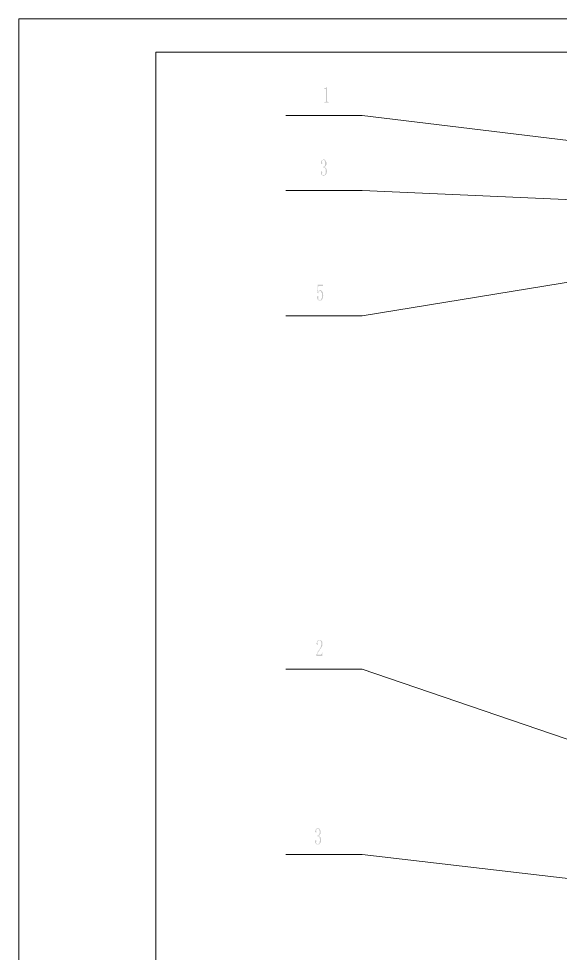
# Model space of a CAD drawing. Header units: millimetres. Extents: x 0 to 275, y 0 to 194.
# Drawn here: x 0 to 75, y 64.9 to 194.4 of the extents above; entities that cross this region are included whole.
import ezdxf

# ---------------------------------------------------------------- set-up
doc = ezdxf.new("R2010")
doc.units = ezdxf.units.MM

msp = doc.modelspace()

# ---------------------------------------------------------------- hatches: boundary and pattern name
h = msp.add_hatch(color=0)
h.dxf.hatch_style = 2
h.paths.add_polyline_path([(42.672, 184.954333), (42.672, 182.985833), (42.672, 182.922333), (42.7355, 182.922333), (42.7355, 182.858833), (42.799, 182.795333), (42.8625, 182.795333), (42.926, 182.795333), (42.926, 182.731833), (42.291, 182.731833), (42.291, 182.795333), (42.418, 182.795333), (42.4815, 182.795333), (42.4815, 182.858833), (42.545, 182.858833), (42.545, 182.922333), (42.545, 182.985833), (42.545, 184.573333), (42.545, 184.636833), (42.4815, 184.636833), (42.291, 184.636833), (42.291, 184.763833), (42.418, 184.763833), (42.4815, 184.763833), (42.545, 184.763833), (42.6085, 184.827333), (42.6085, 184.890833), (42.672, 184.890833)])
h = msp.add_hatch(color=0)
h.dxf.hatch_style = 2
h.paths.add_polyline_path([(42.672, 173.206833), (42.672, 173.143333), (42.672, 173.079833), (42.6085, 173.016333), (42.6085, 172.952833), (42.6085, 172.889333), (42.545, 172.825833), (42.545, 172.762333), (42.4815, 172.762333), (42.4815, 172.698833), (42.418, 172.698833), (42.418, 172.635333), (42.3545, 172.635333), (42.291, 172.635333), (42.2275, 172.571833), (42.164, 172.571833), (42.1005, 172.635333), (42.037, 172.635333), (41.9735, 172.698833), (41.91, 172.698833), (41.91, 172.762333), (41.91, 172.825833), (41.8465, 172.825833), (41.8465, 172.889333), (41.8465, 172.952833), (41.8465, 173.016333), (41.8465, 173.079833), (41.8465, 173.143333), (41.8465, 173.206833), (41.91, 173.206833), (41.9735, 173.206833), (41.9735, 173.143333), (42.037, 173.079833), (42.037, 173.016333), (41.9735, 173.016333), (41.9735, 172.952833), (41.9735, 172.889333), (41.9735, 172.825833), (41.9735, 172.762333), (42.037, 172.762333), (42.037, 172.698833), (42.1005, 172.698833), (42.164, 172.698833), (42.2275, 172.698833), (42.291, 172.698833), (42.3545, 172.698833), (42.3545, 172.762333), (42.418, 172.762333), (42.418, 172.825833), (42.418, 172.889333), (42.4815, 172.889333), (42.4815, 172.952833), (42.4815, 173.016333), (42.4815, 173.079833), (42.4815, 173.143333), (42.4815, 173.206833), (42.4815, 173.270333), (42.4815, 173.333833), (42.4815, 173.397333), (42.4815, 173.460833), (42.4815, 173.524333), (42.4815, 173.587833), (42.418, 173.587833), (42.418, 173.651333), (42.3545, 173.651333), (42.3545, 173.714833), (42.291, 173.714833), (42.2275, 173.714833), (42.2275, 173.778333), (42.164, 173.778333), (42.1005, 173.778333), (42.1005, 173.841833), (42.164, 173.841833), (42.2275, 173.841833), (42.291, 173.905333), (42.3545, 173.905333), (42.3545, 173.968833), (42.418, 174.032333), (42.418, 174.095833), (42.418, 174.159333), (42.418, 174.222833), (42.418, 174.286333), (42.418, 174.349833), (42.418, 174.413333), (42.418, 174.476833), (42.418, 174.540333), (42.418, 174.603833), (42.3545, 174.603833), (42.3545, 174.667333), (42.3545, 174.730833), (42.291, 174.730833), (42.2275, 174.794333), (42.164, 174.794333), (42.1005, 174.794333), (42.1005, 174.730833), (42.037, 174.730833), (42.037, 174.667333), (41.9735, 174.667333), (41.9735, 174.603833), (41.9735, 174.540333), (41.9735, 174.476833), (41.9735, 174.413333), (42.037, 174.413333), (42.037, 174.349833), (42.037, 174.286333), (41.9735, 174.286333), (41.9735, 174.222833), (41.91, 174.222833), (41.91, 174.286333), (41.8465, 174.286333), (41.8465, 174.349833), (41.8465, 174.413333), (41.8465, 174.476833), (41.8465, 174.540333), (41.8465, 174.603833), (41.91, 174.603833), (41.91, 174.667333), (41.9735, 174.730833), (41.9735, 174.794333), (42.037, 174.794333), (42.1005, 174.794333), (42.1005, 174.857833), (42.164, 174.857833), (42.2275, 174.857833), (42.291, 174.857833), (42.3545, 174.857833), (42.3545, 174.794333), (42.418, 174.794333), (42.418, 174.730833), (42.4815, 174.730833), (42.4815, 174.667333), (42.545, 174.603833), (42.545, 174.540333), (42.6085, 174.476833), (42.6085, 174.413333), (42.6085, 174.349833), (42.6085, 174.286333), (42.6085, 174.222833), (42.6085, 174.159333), (42.545, 174.095833), (42.545, 174.032333), (42.545, 173.968833), (42.4815, 173.968833), (42.4815, 173.905333), (42.418, 173.905333), (42.418, 173.841833), (42.3545, 173.841833), (42.3545, 173.778333), (42.418, 173.778333), (42.418, 173.714833), (42.4815, 173.714833), (42.4815, 173.651333), (42.545, 173.651333), (42.545, 173.587833), (42.6085, 173.587833), (42.6085, 173.524333), (42.6085, 173.460833), (42.6085, 173.397333), (42.672, 173.333833), (42.672, 173.270333)])
h = msp.add_hatch(color=0)
h.dxf.hatch_style = 2
h.paths.add_polyline_path([(41.783, 156.760333), (41.8465, 156.760333), (41.8465, 156.696833), (41.91, 156.696833), (41.9735, 156.696833), (41.9735, 156.633333), (42.037, 156.569833), (42.037, 156.506333), (42.1005, 156.442833), (42.1005, 156.379333), (42.1005, 156.315833), (42.1005, 156.252333), (42.1005, 156.188833), (42.1005, 156.125333), (42.164, 156.061833), (42.164, 155.998333), (42.1005, 155.998333), (42.1005, 155.934833), (42.1005, 155.871333), (42.1005, 155.807833), (42.1005, 155.744333), (42.1005, 155.680833), (42.1005, 155.617333), (42.037, 155.553833), (42.037, 155.490333), (41.9735, 155.490333), (41.9735, 155.426833), (41.91, 155.363333), (41.8465, 155.363333), (41.8465, 155.299833), (41.783, 155.299833), (41.7195, 155.299833), (41.656, 155.299833), (41.5925, 155.299833), (41.529, 155.363333), (41.4655, 155.363333), (41.4655, 155.426833), (41.402, 155.426833), (41.402, 155.490333), (41.3385, 155.490333), (41.3385, 155.553833), (41.3385, 155.617333), (41.275, 155.680833), (41.275, 155.744333), (41.275, 155.807833), (41.3385, 155.871333), (41.3385, 155.934833), (41.402, 155.934833), (41.4655, 155.934833), (41.4655, 155.871333), (41.4655, 155.807833), (41.4655, 155.744333), (41.4655, 155.680833), (41.4655, 155.617333), (41.4655, 155.553833), (41.4655, 155.490333), (41.529, 155.426833), (41.5925, 155.426833), (41.5925, 155.363333), (41.656, 155.363333), (41.7195, 155.363333), (41.783, 155.363333), (41.783, 155.426833), (41.8465, 155.426833), (41.8465, 155.490333), (41.91, 155.490333), (41.91, 155.553833), (41.91, 155.617333), (41.9735, 155.680833), (41.9735, 155.744333), (41.9735, 155.807833), (41.9735, 155.871333), (41.9735, 155.934833), (41.9735, 155.998333), (41.9735, 156.061833), (41.9735, 156.125333), (41.9735, 156.188833), (41.9735, 156.252333), (41.9735, 156.315833), (41.9735, 156.379333), (41.91, 156.379333), (41.91, 156.442833), (41.91, 156.506333), (41.8465, 156.506333), (41.8465, 156.569833), (41.783, 156.569833), (41.783, 156.633333), (41.7195, 156.633333), (41.656, 156.633333), (41.5925, 156.569833), (41.529, 156.569833), (41.529, 156.506333), (41.4655, 156.442833), (41.4655, 156.379333), (41.4655, 156.315833), (41.3385, 156.379333), (41.402, 157.522333), (42.1005, 157.522333), (42.1005, 157.331833), (41.4655, 157.331833), (41.402, 156.506333), (41.4655, 156.506333), (41.4655, 156.569833), (41.4655, 156.633333), (41.529, 156.633333), (41.529, 156.696833), (41.5925, 156.696833), (41.656, 156.696833), (41.656, 156.760333), (41.7195, 156.760333)])
h = msp.add_hatch(color=0)
h.dxf.hatch_style = 2
h.paths.add_polyline_path([(41.91, 107.801833), (41.91, 107.865333), (41.91, 107.928833), (41.8465, 107.992333), (41.8465, 108.055833), (41.8465, 108.119333), (41.783, 108.119333), (41.783, 108.182833), (41.7195, 108.246333), (41.656, 108.246333), (41.5925, 108.246333), (41.529, 108.246333), (41.4655, 108.182833), (41.402, 108.119333), (41.402, 108.055833), (41.3385, 107.992333), (41.3385, 107.928833), (41.402, 107.865333), (41.402, 107.801833), (41.402, 107.738333), (41.402, 107.674833), (41.402, 107.611333), (41.3385, 107.611333), (41.275, 107.611333), (41.275, 107.674833), (41.2115, 107.738333), (41.2115, 107.801833), (41.2115, 107.865333), (41.275, 107.928833), (41.275, 107.992333), (41.275, 108.055833), (41.275, 108.119333), (41.3385, 108.119333), (41.3385, 108.182833), (41.402, 108.182833), (41.402, 108.246333), (41.4655, 108.246333), (41.4655, 108.309833), (41.529, 108.309833), (41.5925, 108.309833), (41.656, 108.309833), (41.7195, 108.309833), (41.783, 108.309833), (41.8465, 108.309833), (41.8465, 108.246333), (41.91, 108.246333), (41.91, 108.182833), (41.9735, 108.182833), (41.9735, 108.119333), (41.9735, 108.055833), (42.037, 108.055833), (42.037, 107.992333), (42.037, 107.928833), (42.037, 107.865333), (42.037, 107.801833), (42.037, 107.738333), (42.037, 107.674833), (42.037, 107.611333), (42.037, 107.547833), (42.037, 107.484333), (41.9735, 107.484333), (41.9735, 107.420833), (41.9735, 107.357333), (41.91, 107.293833), (41.91, 107.230333), (41.8465, 107.230333), (41.8465, 107.166833), (41.783, 107.103333), (41.783, 107.039833), (41.7195, 107.039833), (41.7195, 106.976333), (41.656, 106.912833), (41.656, 106.849333), (41.5925, 106.849333), (41.5925, 106.785833), (41.529, 106.722333), (41.529, 106.658833), (41.4655, 106.658833), (41.4655, 106.595333), (41.402, 106.531833), (41.402, 106.468333), (41.3385, 106.404833), (41.3385, 106.341333), (41.3385, 106.277833), (41.275, 106.277833), (41.783, 106.277833), (41.8465, 106.277833), (41.8465, 106.341333), (41.91, 106.341333), (41.9735, 106.404833), (41.9735, 106.468333), (41.9735, 106.531833), (41.9735, 106.595333), (42.037, 106.595333), (42.037, 106.658833), (42.037, 106.087333), (41.2115, 106.087333), (41.2115, 106.277833), (41.2115, 106.341333), (41.275, 106.341333), (41.275, 106.404833), (41.275, 106.468333), (41.3385, 106.468333), (41.3385, 106.531833), (41.3385, 106.595333), (41.402, 106.595333), (41.402, 106.658833), (41.402, 106.722333), (41.4655, 106.722333), (41.4655, 106.785833), (41.529, 106.849333), (41.529, 106.912833), (41.5925, 106.912833), (41.5925, 106.976333), (41.656, 107.039833), (41.656, 107.103333), (41.7195, 107.103333), (41.7195, 107.166833), (41.7195, 107.230333), (41.783, 107.230333), (41.783, 107.293833), (41.783, 107.357333), (41.8465, 107.357333), (41.8465, 107.420833), (41.8465, 107.484333), (41.8465, 107.547833), (41.8465, 107.611333), (41.91, 107.611333), (41.91, 107.674833), (41.91, 107.738333)])
h = msp.add_hatch(color=0)
h.dxf.hatch_style = 2
h.paths.add_polyline_path([(41.8465, 80.623833), (41.8465, 80.560333), (41.8465, 80.496833), (41.8465, 80.433333), (41.8465, 80.369833), (41.783, 80.306333), (41.783, 80.242833), (41.783, 80.179333), (41.7195, 80.179333), (41.7195, 80.115833), (41.656, 80.115833), (41.656, 80.052333), (41.5925, 80.052333), (41.5925, 79.988833), (41.529, 79.988833), (41.4655, 79.988833), (41.402, 79.988833), (41.3385, 79.988833), (41.275, 79.988833), (41.2115, 79.988833), (41.2115, 80.052333), (41.148, 80.052333), (41.148, 80.115833), (41.0845, 80.115833), (41.0845, 80.179333), (41.021, 80.242833), (41.021, 80.306333), (41.021, 80.369833), (41.021, 80.433333), (41.021, 80.496833), (41.021, 80.560333), (41.0845, 80.560333), (41.0845, 80.623833), (41.148, 80.560333), (41.2115, 80.560333), (41.2115, 80.496833), (41.2115, 80.433333), (41.2115, 80.369833), (41.2115, 80.306333), (41.148, 80.306333), (41.148, 80.242833), (41.148, 80.179333), (41.2115, 80.179333), (41.2115, 80.115833), (41.275, 80.115833), (41.275, 80.052333), (41.3385, 80.052333), (41.402, 80.052333), (41.4655, 80.052333), (41.529, 80.115833), (41.5925, 80.115833), (41.5925, 80.179333), (41.656, 80.242833), (41.656, 80.306333), (41.656, 80.369833), (41.656, 80.433333), (41.7195, 80.496833), (41.7195, 80.560333), (41.7195, 80.623833), (41.7195, 80.687333), (41.7195, 80.750833), (41.656, 80.814333), (41.656, 80.877833), (41.656, 80.941333), (41.5925, 81.004833), (41.5925, 81.068333), (41.529, 81.068333), (41.4655, 81.131833), (41.402, 81.131833), (41.3385, 81.131833), (41.3385, 81.195333), (41.402, 81.195333), (41.402, 81.258833), (41.4655, 81.258833), (41.529, 81.258833), (41.529, 81.322333), (41.5925, 81.385833), (41.5925, 81.449333), (41.5925, 81.512833), (41.656, 81.512833), (41.656, 81.576333), (41.656, 81.639833), (41.656, 81.703333), (41.656, 81.766833), (41.656, 81.830333), (41.5925, 81.830333), (41.5925, 81.893833), (41.5925, 81.957333), (41.5925, 82.020833), (41.529, 82.084333), (41.4655, 82.147833), (41.402, 82.147833), (41.3385, 82.147833), (41.275, 82.147833), (41.275, 82.084333), (41.2115, 82.084333), (41.2115, 82.020833), (41.148, 81.957333), (41.2115, 81.893833), (41.2115, 81.830333), (41.2115, 81.766833), (41.2115, 81.703333), (41.2115, 81.639833), (41.148, 81.639833), (41.0845, 81.639833), (41.0845, 81.703333), (41.021, 81.703333), (41.021, 81.766833), (41.021, 81.830333), (41.021, 81.893833), (41.0845, 81.893833), (41.0845, 81.957333), (41.0845, 82.020833), (41.148, 82.084333), (41.148, 82.147833), (41.2115, 82.147833), (41.275, 82.211333), (41.3385, 82.211333), (41.402, 82.211333), (41.4655, 82.211333), (41.529, 82.211333), (41.5925, 82.211333), (41.5925, 82.147833), (41.656, 82.147833), (41.656, 82.084333), (41.7195, 82.084333), (41.7195, 82.020833), (41.7195, 81.957333), (41.783, 81.957333), (41.783, 81.893833), (41.783, 81.830333), (41.783, 81.766833), (41.783, 81.703333), (41.783, 81.639833), (41.783, 81.576333), (41.783, 81.512833), (41.783, 81.449333), (41.7195, 81.449333), (41.7195, 81.385833), (41.7195, 81.322333), (41.656, 81.322333), (41.656, 81.258833), (41.5925, 81.258833), (41.5925, 81.195333), (41.529, 81.195333), (41.5925, 81.131833), (41.656, 81.131833), (41.656, 81.068333), (41.7195, 81.068333), (41.7195, 81.004833), (41.783, 81.004833), (41.783, 80.941333), (41.783, 80.877833), (41.8465, 80.814333), (41.8465, 80.750833), (41.8465, 80.687333)])

# ---------------------------------------------------------------- linework, layer by layer
at = {"color": 0, "lineweight": 0}
for points in [[(275.336, 194.352333), (0, 194.352333)], [(0, 194.352333), (0, -0.275167)], [(270.7005, 189.716833), (18.9865, 189.716833)], [(18.9865, 189.716833), (18.9865, 6.900333)], [(114.3635, 172.825833), (113.792, 172.889333), (47.5615, 180.953833), (36.957, 180.953833)], [(114.8715, 167.555333), (114.3, 167.618833), (47.5615, 170.539833), (36.957, 170.539833)], [(112.522, 163.872333), (111.9505, 163.745333), (47.5615, 153.204333), (36.957, 153.204333)], [(117.4115, 80.369833), (116.84, 80.560333), (47.5615, 104.245833), (36.957, 104.245833)], [(120.0785, 70.146333), (119.507, 70.209833), (47.5615, 78.591833), (36.957, 78.591833)]]:
    msp.add_lwpolyline(points, dxfattribs=at)

doc.saveas('drawing.dxf')
